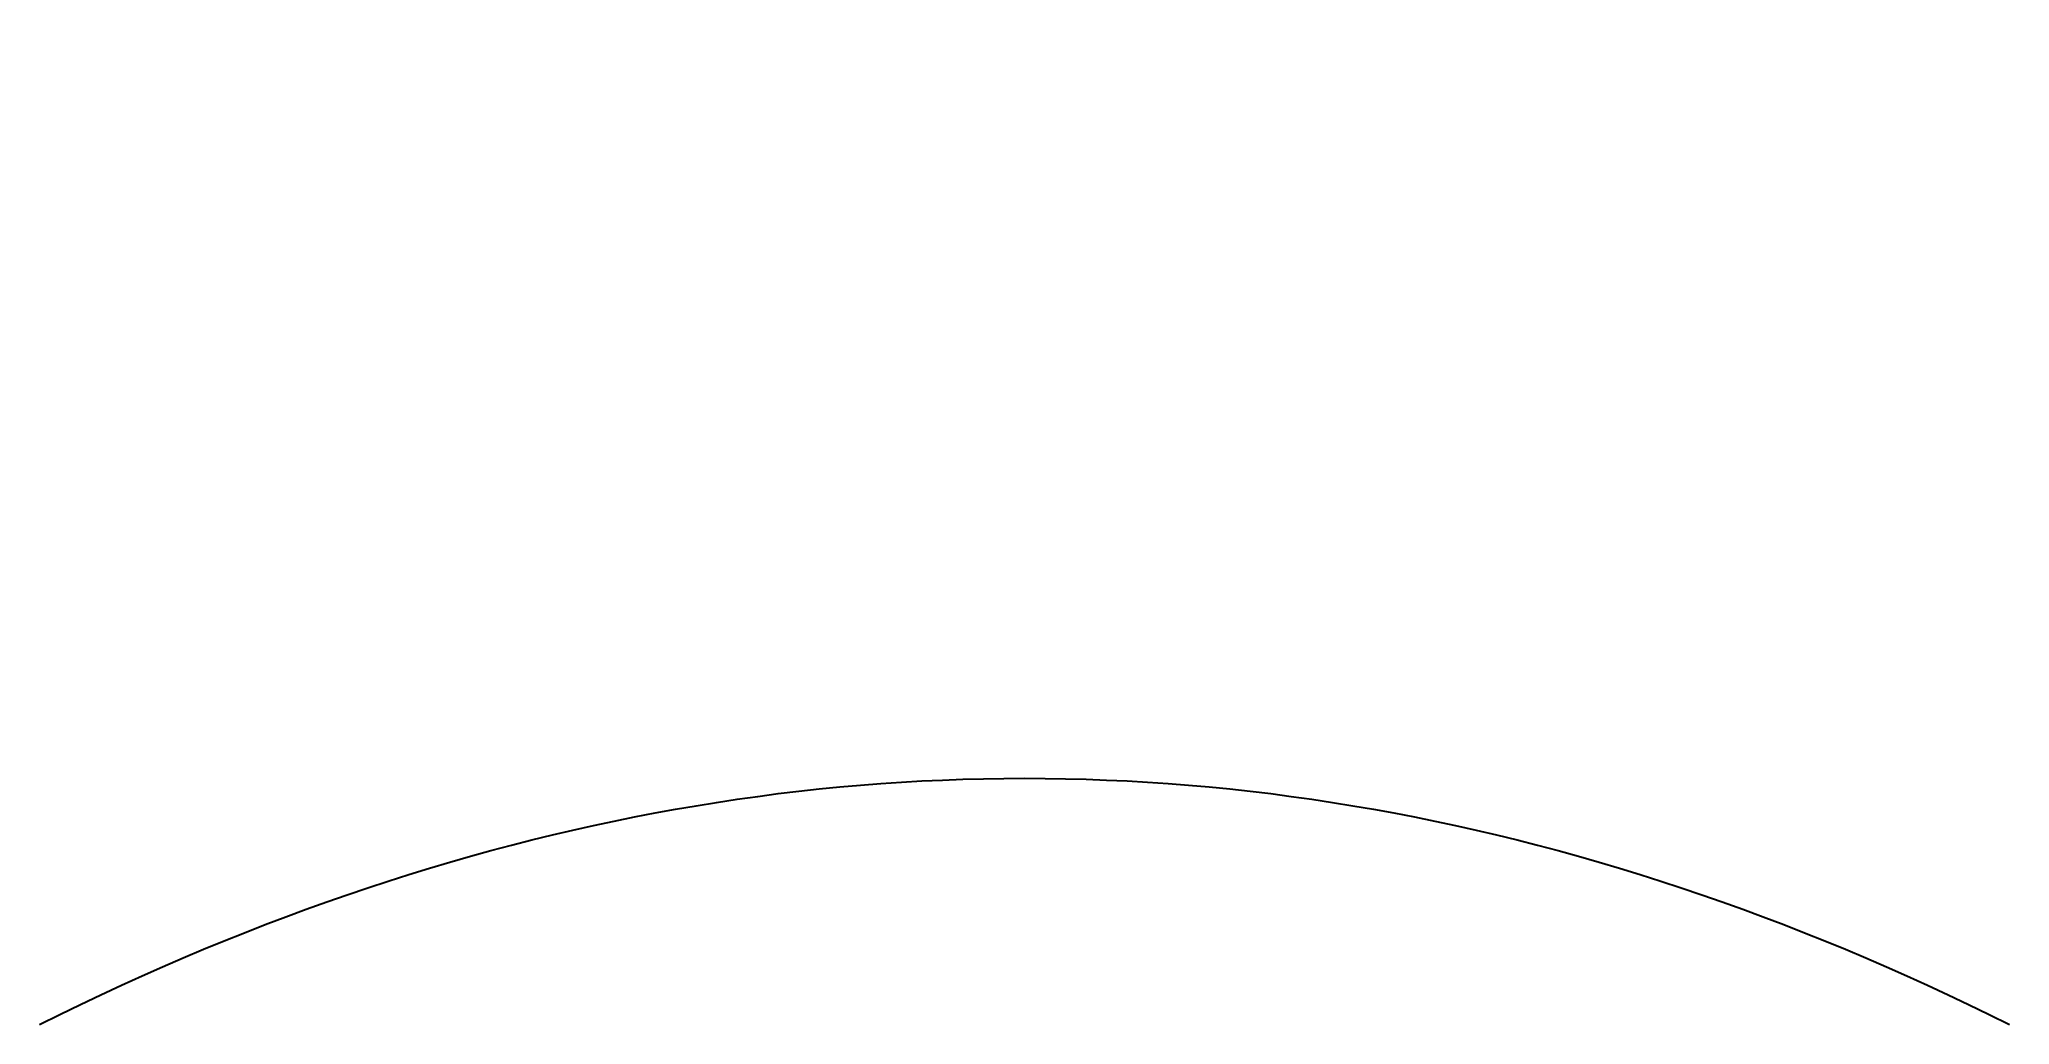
# Model space of a CAD drawing. Extents: x 0 to 4, y 0 to 2.
import ezdxf

# ---------------------------------------------------------------- set-up
doc = ezdxf.new("R2010")
doc.units = 0
doc.layers.get('0').update_dxf_attribs({"linetype": 'CONTINUOUS'})

msp = doc.modelspace()

# ---------------------------------------------------------------- linework, layer by layer
msp.add_lwpolyline([(0, 0), (0.0417, 0.0206), (0.0833, 0.0408), (0.125, 0.0605), (0.1667, 0.0799), (0.2083, 0.0987), (0.25, 0.1172), (0.2917, 0.1352), (0.3333, 0.1528), (0.375, 0.1699), (0.4167, 0.1866), (0.4583, 0.2029), (0.5, 0.2188), (0.5417, 0.2342), (0.5833, 0.2491), (0.625, 0.2637), (0.6667, 0.2778), (0.7083, 0.2914), (0.75, 0.3047), (0.7917, 0.3175), (0.8333, 0.3299), (0.875, 0.3418), (0.9167, 0.3533), (0.9583, 0.3644), (1, 0.375), (1.0417, 0.3852), (1.0833, 0.395), (1.125, 0.4043), (1.1667, 0.4132), (1.2083, 0.4217), (1.25, 0.4297), (1.2917, 0.4373), (1.3333, 0.4444), (1.375, 0.4512), (1.4167, 0.4575), (1.4583, 0.4633), (1.5, 0.4688), (1.5417, 0.4737), (1.5833, 0.4783), (1.625, 0.4824), (1.6667, 0.4861), (1.7083, 0.4894), (1.75, 0.4922), (1.7917, 0.4946), (1.8333, 0.4965), (1.875, 0.498), (1.9167, 0.4991), (1.9583, 0.4998), (2, 0.5), (2.0417, 0.4998), (2.0833, 0.4991), (2.125, 0.498), (2.1667, 0.4965), (2.2083, 0.4946), (2.25, 0.4922), (2.2917, 0.4894), (2.3333, 0.4861), (2.375, 0.4824), (2.4167, 0.4783), (2.4583, 0.4737), (2.5, 0.4688), (2.5417, 0.4633), (2.5833, 0.4575), (2.625, 0.4512), (2.6667, 0.4444), (2.7083, 0.4373), (2.75, 0.4297), (2.7917, 0.4217), (2.8333, 0.4132), (2.875, 0.4043), (2.9167, 0.395), (2.9583, 0.3852), (3, 0.375), (3.0417, 0.3644), (3.0833, 0.3533), (3.125, 0.3418), (3.1667, 0.3299), (3.2083, 0.3175), (3.25, 0.3047), (3.2917, 0.2914), (3.3333, 0.2778), (3.375, 0.2637), (3.4167, 0.2491), (3.4583, 0.2342), (3.5, 0.2188), (3.5417, 0.2029), (3.5833, 0.1866), (3.625, 0.1699), (3.6667, 0.1528), (3.7083, 0.1352), (3.75, 0.1172), (3.7917, 0.0987), (3.8333, 0.0799), (3.875, 0.0605), (3.9167, 0.0408), (3.9583, 0.0206), (4, 0)])

doc.saveas('drawing.dxf')
